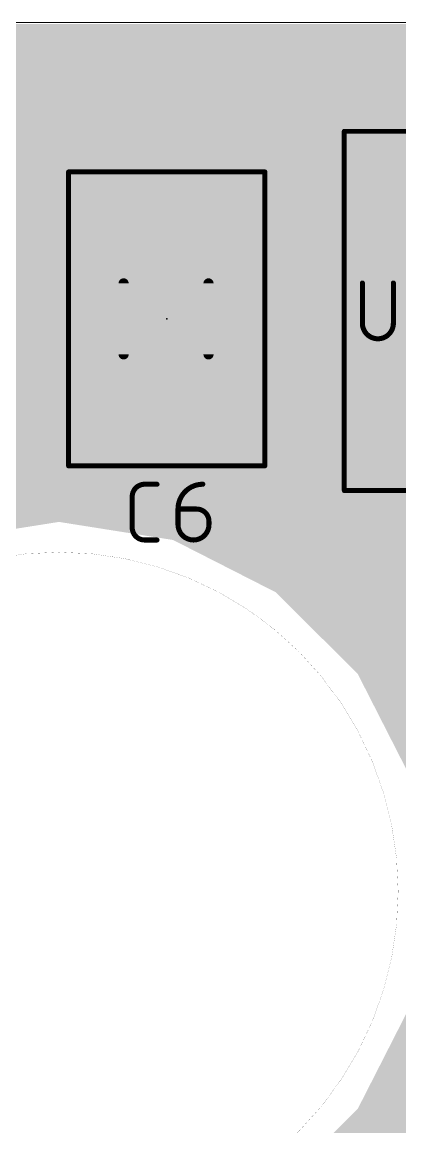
# Model space of a CAD drawing. Extents: x 96.6 to 118.5, y 69.7 to 92.9.
# Drawn here: x 107.13 to 110.92, y 81.82 to 92.89 of the extents above; entities that cross this region are included whole.
import ezdxf

# ---------------------------------------------------------------- set-up
doc = ezdxf.new("R2010")
doc.units = 0
for name, color, linetype in [('1', 12, 'CONTINUOUS'), ('16', 132, 'CONTINUOUS'), ('20', 31, 'CONTINUOUS'), ('21', 253, 'CONTINUOUS'), ('23', 53, 'CONTINUOUS'), ('25', 253, 'CONTINUOUS'), ('39', 12, 'CONTINUOUS'), ('51', 253, 'CONTINUOUS')]:
    doc.layers.add(name, color=color, linetype=linetype)

# ---------------------------------------------------------------- blocks, each defined once
blk = doc.blocks.new('RECT')
blk.add_solid([(-0.5, -0.5), (0.5, -0.5), (-0.5, 0.5), (0.5, 0.5)])

msp = doc.modelspace()

# ---------------------------------------------------------------- linework, layer by layer
at = {"layer": '1', "const_width": 0.508}
for points in [[(108.58, 90.77), (105.81, 90.77)], [(109.43, 90.77), (108.58, 90.77)], [(110.2, 90), (109.43, 90.77)], [(113.71, 90), (110.2, 90)], [(108.58, 89.07), (105.81, 89.07)], [(108.58, 89.07), (111.19, 89.07)]]:
    msp.add_lwpolyline(points, dxfattribs=at)
at = {"layer": '1', "const_width": 0.254}
for points in [[(108.58, 90.897, 1), (108.58, 90.643)], [(108.58, 90.643, 1), (108.58, 90.897)], [(109.5198, 90.8598, 1), (109.3402, 90.6802)], [(109.43, 90.643, 1), (109.43, 90.897)], [(110.2, 90.127, 1), (110.2, 89.873)], [(110.1102, 89.9102, 1), (110.2898, 90.0898)], [(108.58, 89.197, 1), (108.58, 88.943)], [(108.58, 88.943, 1), (108.58, 89.197)]]:
    msp.add_lwpolyline(points, format="xyb", dxfattribs=at)
at = {"layer": '16', "const_width": 0.3}
for points in [[(97.4566, 92.4301), (117.5566, 92.4301)], [(97.3165, 92.4), (117.6948, 92.4)], [(97.0309, 92.1), (117.9783, 92.1)], [(97.0164, 91.8), (117.9968, 91.8)], [(97.0164, 91.5), (117.9968, 91.5)], [(97.0164, 91.2), (117.9968, 91.2)], [(97.0164, 90.9), (117.9968, 90.9)], [(97.0164, 90.6), (117.9968, 90.6)], [(97.0164, 90.3), (117.9968, 90.3)], [(97.0164, 90), (117.9968, 90)], [(104.578, 89.7), (117.9968, 89.7)], [(104.7949, 89.4), (117.9968, 89.4)], [(104.863, 89.1), (117.9968, 89.1)], [(104.8198, 88.8), (117.9968, 88.8)], [(104.638, 88.5), (117.9968, 88.5)], [(103.2688, 88.2), (117.9968, 88.2)], [(107.5, 88.0369), (106.3086, 87.8482)], [(108.6913, 87.8482), (107.5, 88.0369)], [(107.5, 88.0369), (107.5, 88.0369)], [(108.3646, 87.9), (117.9968, 87.9)], [(108.6914, 87.8482), (108.6913, 87.8482)], [(109.7661, 87.3006), (108.6914, 87.8482)], [(109.1786, 87.6), (117.9968, 87.6)], [(110.619, 86.4477), (109.7661, 87.3006)], [(109.7661, 87.3006), (109.7661, 87.3006)], [(109.7667, 87.3), (117.9968, 87.3)], [(110.0667, 87), (117.9968, 87)], [(110.3667, 86.7), (117.9968, 86.7)], [(111.1666, 85.373), (110.619, 86.4477)], [(110.619, 86.4477), (110.619, 86.4477)], [(110.6433, 86.4), (117.9968, 86.4)], [(110.7962, 86.1), (117.9968, 86.1)], [(110.949, 85.8), (117.9968, 85.8)], [(110.619, 81.9156), (111.1666, 82.9903)], [(110.9168, 82.5), (115.704, 82.5)], [(110.7639, 82.2), (115.704, 82.2)], [(109.7661, 81.0626), (110.619, 81.9156)], [(110.6034, 81.9), (115.704, 81.9)]]:
    msp.add_lwpolyline(points, dxfattribs=at)
at = {"layer": '16', "const_width": 0.15}
for points in [[(107.5117, 88.111, 1), (107.4883, 87.9629)], [(107.5, 88.1119, 1), (107.5, 87.9619)], [(107.5117, 87.9629, 1), (107.4883, 88.111)], [(107.5, 87.9619, 1), (107.5, 88.1119)], [(108.3646, 87.975, 1), (108.3646, 87.825)], [(108.7254, 87.9151, 1), (108.6573, 87.7814)], [(108.6913, 87.9232, 1), (108.6913, 87.7732)], [(108.6796, 87.7742, 1), (108.7031, 87.9223)], [(108.6914, 87.7732, 1), (108.6914, 87.9232)], [(109.1786, 87.675, 1), (109.1786, 87.525)], [(109.8191, 87.3537, 1), (109.7131, 87.2476)], [(109.7661, 87.3756, 1), (109.7661, 87.2256)], [(109.7667, 87.375, 1), (109.7667, 87.225)], [(109.732, 87.2338, 1), (109.8001, 87.3675)], [(109.7661, 87.2256, 1), (109.7661, 87.3756)], [(110.0667, 87.075, 1), (110.0667, 86.925)], [(110.3667, 86.775, 1), (110.3667, 86.625)], [(110.6858, 86.4818, 1), (110.5522, 86.4137)], [(110.694, 86.4477, 1), (110.544, 86.4477)], [(110.544, 86.4477, 1), (110.694, 86.4477)], [(110.566, 86.3947, 1), (110.672, 86.5008)], [(110.6433, 86.475, 1), (110.6433, 86.325)], [(110.7962, 86.175, 1), (110.7962, 86.025)], [(110.949, 85.875, 1), (110.949, 85.725)], [(110.9168, 82.575, 1), (110.9168, 82.425)], [(110.7639, 82.275, 1), (110.7639, 82.125)], [(110.672, 81.8625, 1), (110.566, 81.9686)], [(110.6034, 81.975, 1), (110.6034, 81.825)], [(110.5522, 81.9496, 1), (110.6858, 81.8815)]]:
    msp.add_lwpolyline(points, format="xyb", dxfattribs=at)
at = {"layer": '20', "const_width": 0.01}
msp.add_lwpolyline([(117.5566, 92.8899), (97.4566, 92.8899)], dxfattribs=at)
at = {"layer": '20', "const_width": 0.001}
msp.add_lwpolyline([(107.5, 80.7816, 1), (107.5, 87.5816, 1), (107.5, 80.7816)], format="xyb", dxfattribs=at)
at = {"layer": '21'}
for points, const_width in [([(117.4366, 92.4699), (97.4966, 92.4699)], 0.8128), ([(108.5495, 89.92), (108.6105, 89.92)], 0.5588)]:
    msp.add_lwpolyline(points, dxfattribs=dict(at, const_width=const_width))
at = {"layer": '21', "const_width": 0.2794}
for points in [[(108.5495, 90.0597, 1), (108.5495, 89.7803)], [(108.6105, 89.7803, 1), (108.6105, 90.0597)]]:
    msp.add_lwpolyline(points, format="xyb", dxfattribs=at)
at = {"layer": '23'}
msp.add_point((108.58, 89.92), dxfattribs=at)
at = {"layer": '25', "const_width": 0.0508}
for points in [[(110.5413, 90.2794), (110.5413, 89.8758)], [(110.8518, 89.8758), (110.8518, 90.2794)], [(108.3585, 88.2626), (108.4827, 88.2626)], [(108.2343, 87.828), (108.2343, 88.1384)], [(108.6932, 88.0142), (108.8794, 88.0142)], [(108.6932, 87.859), (108.6932, 88.0142)], [(109.0036, 87.8901), (109.0036, 87.859)], [(108.4827, 87.7038), (108.3585, 87.7038)]]:
    msp.add_lwpolyline(points, dxfattribs=at)
at = {"layer": '25'}
for points, const_width in [([(110.554, 90.2794, 1), (110.5286, 90.2794)], 0.0254), ([(110.8645, 90.2794, 1), (110.8391, 90.2794)], 0.0254), ([(110.5413, 89.8758, 1), (110.8518, 89.8758)], 0.0508), ([(110.554, 89.8758, 1), (110.5286, 89.8758)], 0.0254), ([(110.5286, 89.8758, 1), (110.554, 89.8758)], 0.0254), ([(110.8645, 89.8758, 1), (110.8391, 89.8758)], 0.0254), ([(110.8391, 89.8758, 1), (110.8645, 89.8758)], 0.0254), ([(108.3585, 88.2626, 0.4142), (108.2343, 88.1384)], 0.0508), ([(108.3585, 88.2753, 1), (108.3585, 88.2499)], 0.0254), ([(108.3585, 88.2499, 1), (108.3585, 88.2753)], 0.0254), ([(108.4827, 88.2499, 1), (108.4827, 88.2753)], 0.0254), ([(108.9415, 88.2626, 0.4142), (108.6932, 88.0142)], 0.0508), ([(108.9415, 88.2499, 1), (108.9415, 88.2753)], 0.0254), ([(108.247, 88.1384, 1), (108.2216, 88.1384)], 0.0254), ([(108.2216, 88.1384, 1), (108.247, 88.1384)], 0.0254), ([(108.6932, 88.0269, 1), (108.6932, 88.0015)], 0.0254), ([(108.7059, 88.0142, 1), (108.6805, 88.0142)], 0.0254), ([(109.0036, 87.8901, 0.4142), (108.8794, 88.0142)], 0.0508), ([(108.8794, 88.0269, 1), (108.8794, 88.0015)], 0.0254), ([(108.8794, 88.0015, 1), (108.8794, 88.0269)], 0.0254), ([(108.6805, 88.0142, 1), (108.7059, 88.0142)], 0.0254), ([(108.2343, 87.828, 0.4142), (108.3585, 87.7038)], 0.0508), ([(108.247, 87.828, 1), (108.2216, 87.828)], 0.0254), ([(108.2216, 87.828, 1), (108.247, 87.828)], 0.0254), ([(108.6932, 87.859, 1), (109.0036, 87.859)], 0.0508), ([(108.7059, 87.859, 1), (108.6805, 87.859)], 0.0254), ([(108.6805, 87.859, 1), (108.7059, 87.859)], 0.0254), ([(109.0163, 87.8901, 1), (108.9909, 87.8901)], 0.0254), ([(108.9909, 87.8901, 1), (109.0163, 87.8901)], 0.0254), ([(109.0163, 87.859, 1), (108.9909, 87.859)], 0.0254), ([(108.9909, 87.859, 1), (109.0163, 87.859)], 0.0254), ([(108.3585, 87.7165, 1), (108.3585, 87.6911)], 0.0254), ([(108.3585, 87.6911, 1), (108.3585, 87.7165)], 0.0254), ([(108.4827, 87.6911, 1), (108.4827, 87.7165)], 0.0254)]:
    msp.add_lwpolyline(points, format="xyb", dxfattribs=dict(at, const_width=const_width))
at = {"layer": '39', "const_width": 0.0508}
for points in [[(107.597, 88.447), (107.597, 91.393)], [(107.597, 91.393), (109.563, 91.393)], [(109.563, 91.393), (109.563, 88.447)], [(109.563, 88.447), (107.597, 88.447)]]:
    msp.add_lwpolyline(points, dxfattribs=at)
at = {"layer": '39', "const_width": 0.0254}
for points in [[(107.6097, 91.393, 1), (107.5843, 91.393)], [(107.597, 91.4057, 1), (107.597, 91.3803)], [(109.5757, 91.393, 1), (109.5503, 91.393)], [(109.563, 91.3803, 1), (109.563, 91.4057)], [(107.597, 88.4597, 1), (107.597, 88.4343)], [(107.5843, 88.447, 1), (107.6097, 88.447)], [(109.5503, 88.447, 1), (109.5757, 88.447)], [(109.563, 88.4343, 1), (109.563, 88.4597)]]:
    msp.add_lwpolyline(points, format="xyb", dxfattribs=at)
at = {"layer": '51'}
for points, const_width in [([(110.36, 88.2), (110.36, 91.8)], 0.05), ([(110.36, 91.8), (114.56, 91.8)], 0.05), ([(108.148, 89.564), (108.148, 90.276)], 0.1016), ([(108.999, 89.564), (108.999, 90.276)], 0.1016), ([(114.56, 88.2), (110.36, 88.2)], 0.05)]:
    msp.add_lwpolyline(points, dxfattribs=dict(at, const_width=const_width))
for points, const_width in [([(110.3725, 91.8, 1), (110.3475, 91.8)], 0.025), ([(110.36, 91.8125, 1), (110.36, 91.7875)], 0.025), ([(108.1734, 90.276, 1), (108.1226, 90.276)], 0.0508), ([(109.0244, 90.276, 1), (108.9736, 90.276)], 0.0508), ([(108.1226, 89.564, 1), (108.1734, 89.564)], 0.0508), ([(108.9736, 89.564, 1), (109.0244, 89.564)], 0.0508), ([(110.36, 88.2125, 1), (110.36, 88.1875)], 0.025), ([(110.3475, 88.2, 1), (110.3725, 88.2)], 0.025)]:
    msp.add_lwpolyline(points, format="xyb", dxfattribs=dict(at, const_width=const_width))

# ---------------------------------------------------------------- block references
at = {"layer": '1', "xscale": 1.1, "rotation": 90}
for p in [(108.58, 90.77), (108.58, 89.07)]:
    msp.add_blockref('RECT', p, dxfattribs=at)
at = {"layer": '1', "xscale": 1.2, "yscale": 0.6, "rotation": 180}
for p in [(111.21, 90.95), (111.21, 89.05)]:
    msp.add_blockref('RECT', p, dxfattribs=at)
at = {"layer": '51', "xscale": 0.5001, "yscale": 0.95, "rotation": 90}
for p in [(108.5749, 90.5003), (108.5749, 89.3319)]:
    msp.add_blockref('RECT', p, dxfattribs=at)

doc.saveas('drawing.dxf')
